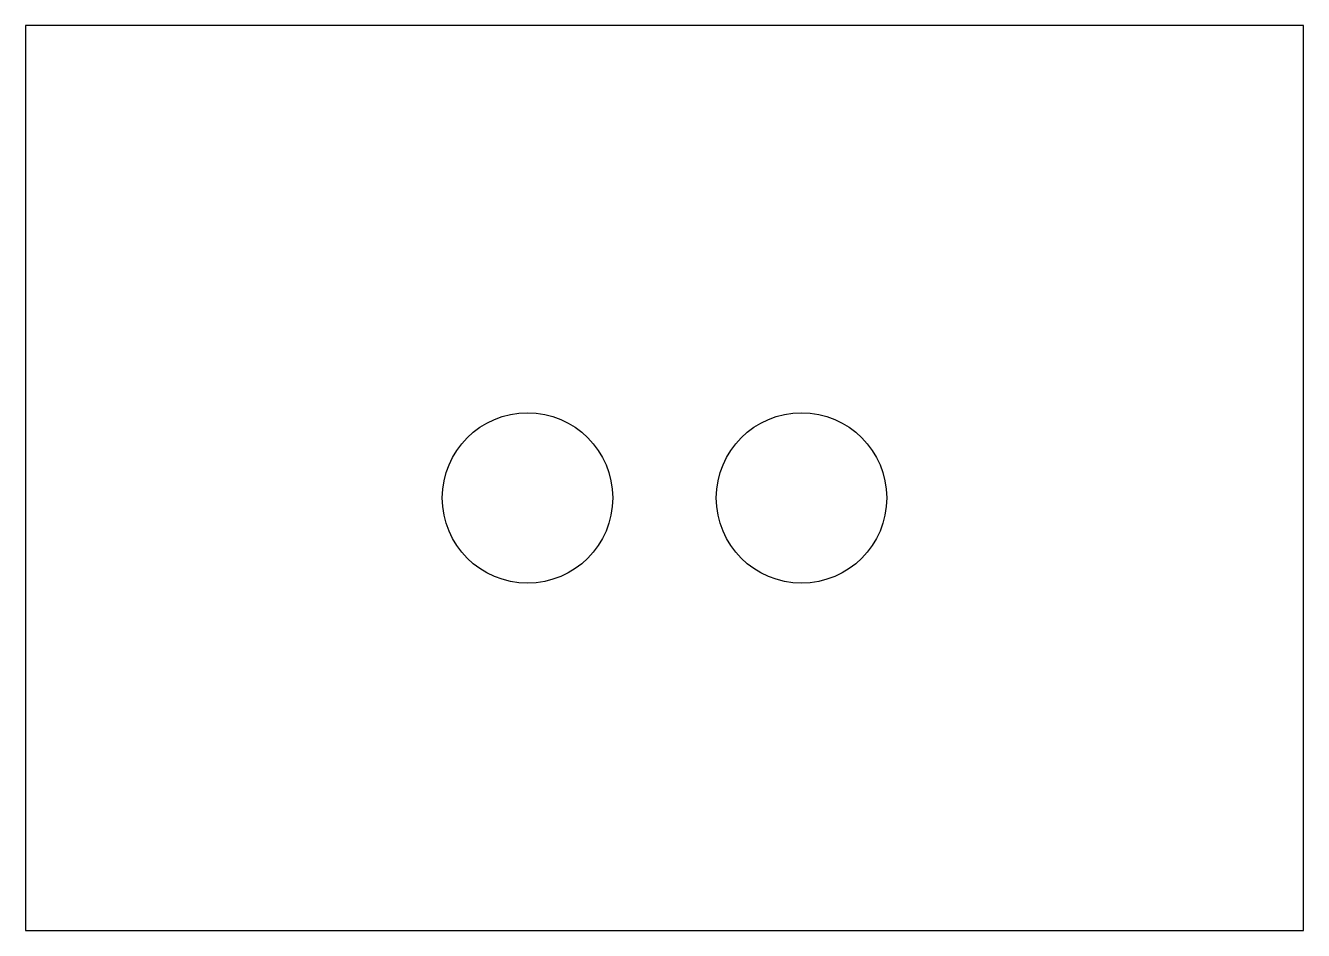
# Model space of a CAD drawing. Header units: millimetres. Extents: x -39 to 81, y -17 to 68.
import ezdxf

# ---------------------------------------------------------------- set-up
doc = ezdxf.new("R2010")
doc.units = ezdxf.units.MM
doc.layers.get('0').update_dxf_attribs({"linetype": 'CONTINUOUS'})

msp = doc.modelspace()

# ---------------------------------------------------------------- linework, layer by layer
msp.add_lwpolyline([(-38.8, -16.84), (81.2, -16.84), (81.2, 68.16), (-38.8, 68.16)], close=True)
for centre in [(8.34, 23.79), (34.07, 23.79)]:
    msp.add_circle(centre, 8)

doc.saveas('drawing.dxf')
